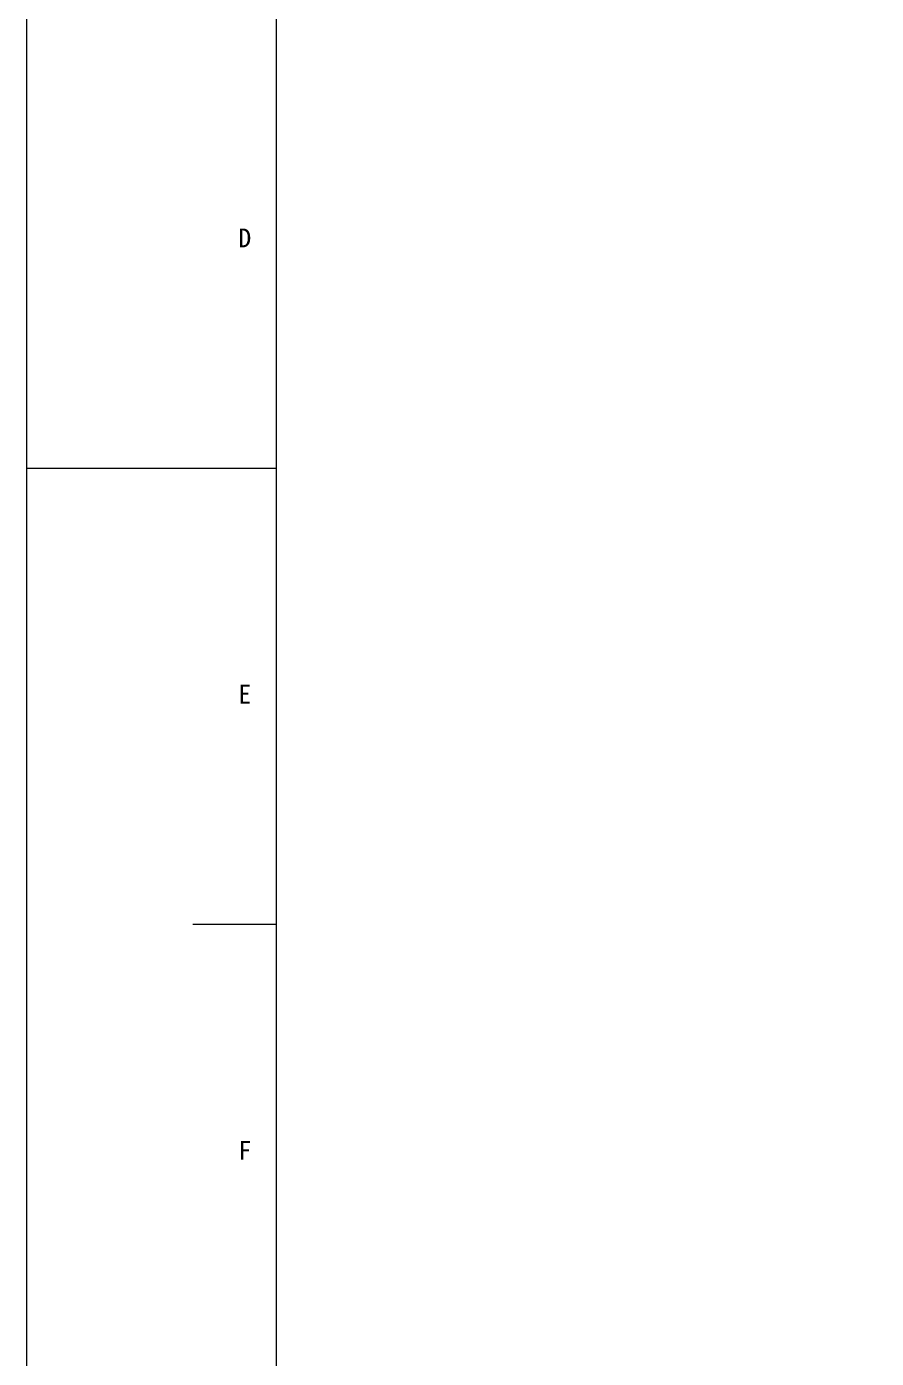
# Model space of a CAD drawing. Units: millimetres at full size. Extents: x -24503 to 24503, y -7436 to 7436.
# Drawn here: x -24503 to -22916, y 2263 to 4750 of the extents above; entities that cross this region are included whole.
import ezdxf
from ezdxf.enums import TextEntityAlignment as Align

# ---------------------------------------------------------------- set-up
doc = ezdxf.new("R2010")
doc.units = ezdxf.units.MM
doc.header["$LTSCALE"] = 4.8
doc.layers.add('0-0_90_FRAME', color=2, linetype='Continuous', lineweight=9)
doc.layers.add('0-1_91_BLANK', color=6, linetype='Continuous', lineweight=9)
doc.styles.add('ＭＳ ゴシック', font='')
doc.styles.get('ＭＳ ゴシック').set_extended_font_data('MS Gothic')

msp = doc.modelspace()

# ---------------------------------------------------------------- linework, layer by layer
at = {"layer": '0-0_90_FRAME', "color": 6}
msp.add_line((-24502.769, 3925.656), (-24036.618, 3925.656), dxfattribs=at)
at = {"layer": '0-0_90_FRAME'}
msp.add_line((-24036.618, 3073.69), (-24192.161, 3073.69), dxfattribs=at)
at = {"layer": '0-0_90_FRAME', "color": 6}
msp.add_lwpolyline([(-24036.618, 595.333), (-14719.902, 595.333), (-14719.902, 7255.98), (-24036.618, 7255.98)], close=True, dxfattribs=at)
at = {"layer": '0-1_91_BLANK'}
msp.add_lwpolyline([(-24502.769, 440.485), (-14564.358, 440.485), (-14564.358, 7435.523), (-24502.769, 7435.523)], close=True, dxfattribs=at)

# ---------------------------------------------------------------- texts
at = {"layer": '0-0_90_FRAME', "color": 134, "style": 'ＭＳ ゴシック'}
for s, p in [('D', (-24107.281, 4327.639)), ('E', (-24107.281, 3475.673)), ('F', (-24107.281, 2623.706))]:
    msp.add_text(s, height=35.19, dxfattribs=at).set_placement(p, align=Align.BOTTOM_LEFT)

doc.saveas('drawing.dxf')
